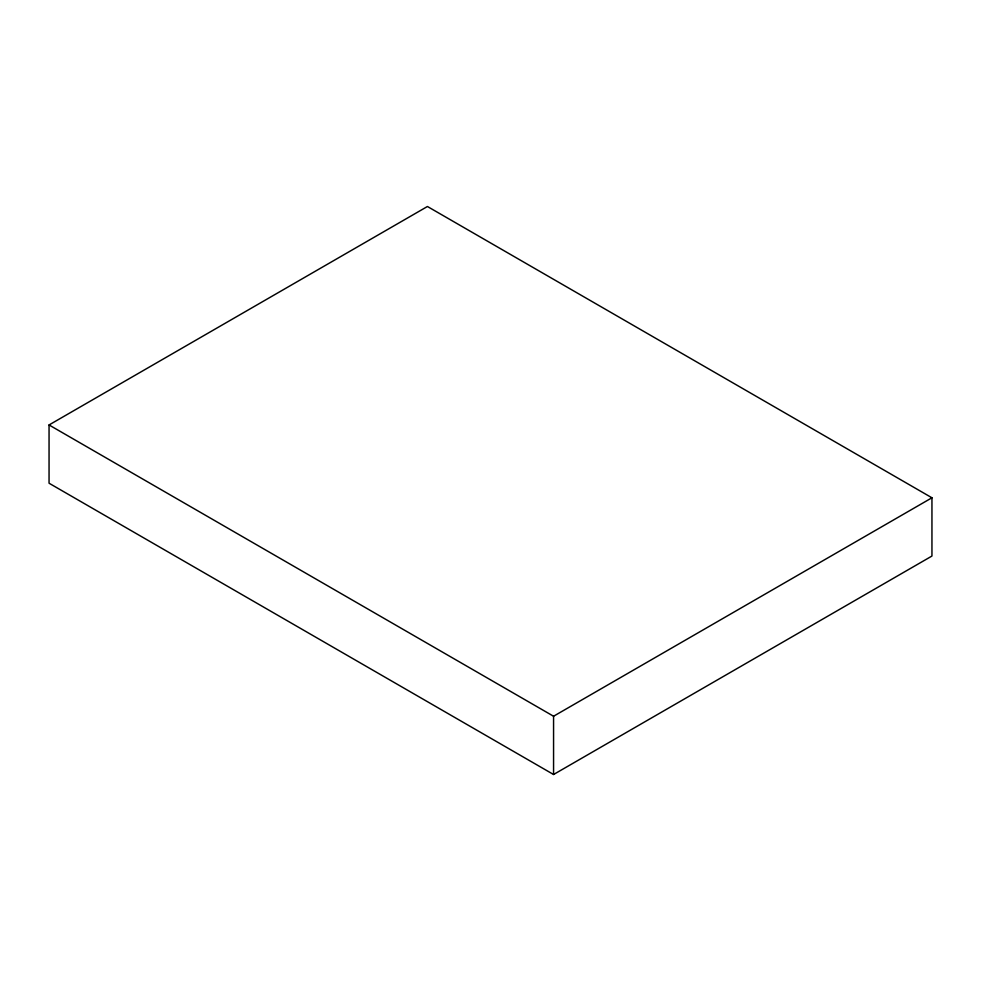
<?xml version="1.0" encoding="UTF-8"?>
<svg xmlns="http://www.w3.org/2000/svg" width="981" height="981" viewBox="0 0 981 981"><rect width="100%" height="100%" fill="white"/><g stroke="black" fill="none" stroke-linecap="round" stroke-linejoin="round"><path stroke-width="1.47" d="M49.05 424.957L427.434 206.501L931.95 497.784L931.95 556.043L553.566 774.5L49.05 483.216L49.05 424.957L553.566 716.24L931.95 497.784M553.566 716.24L553.566 774.5"/></g></svg>
